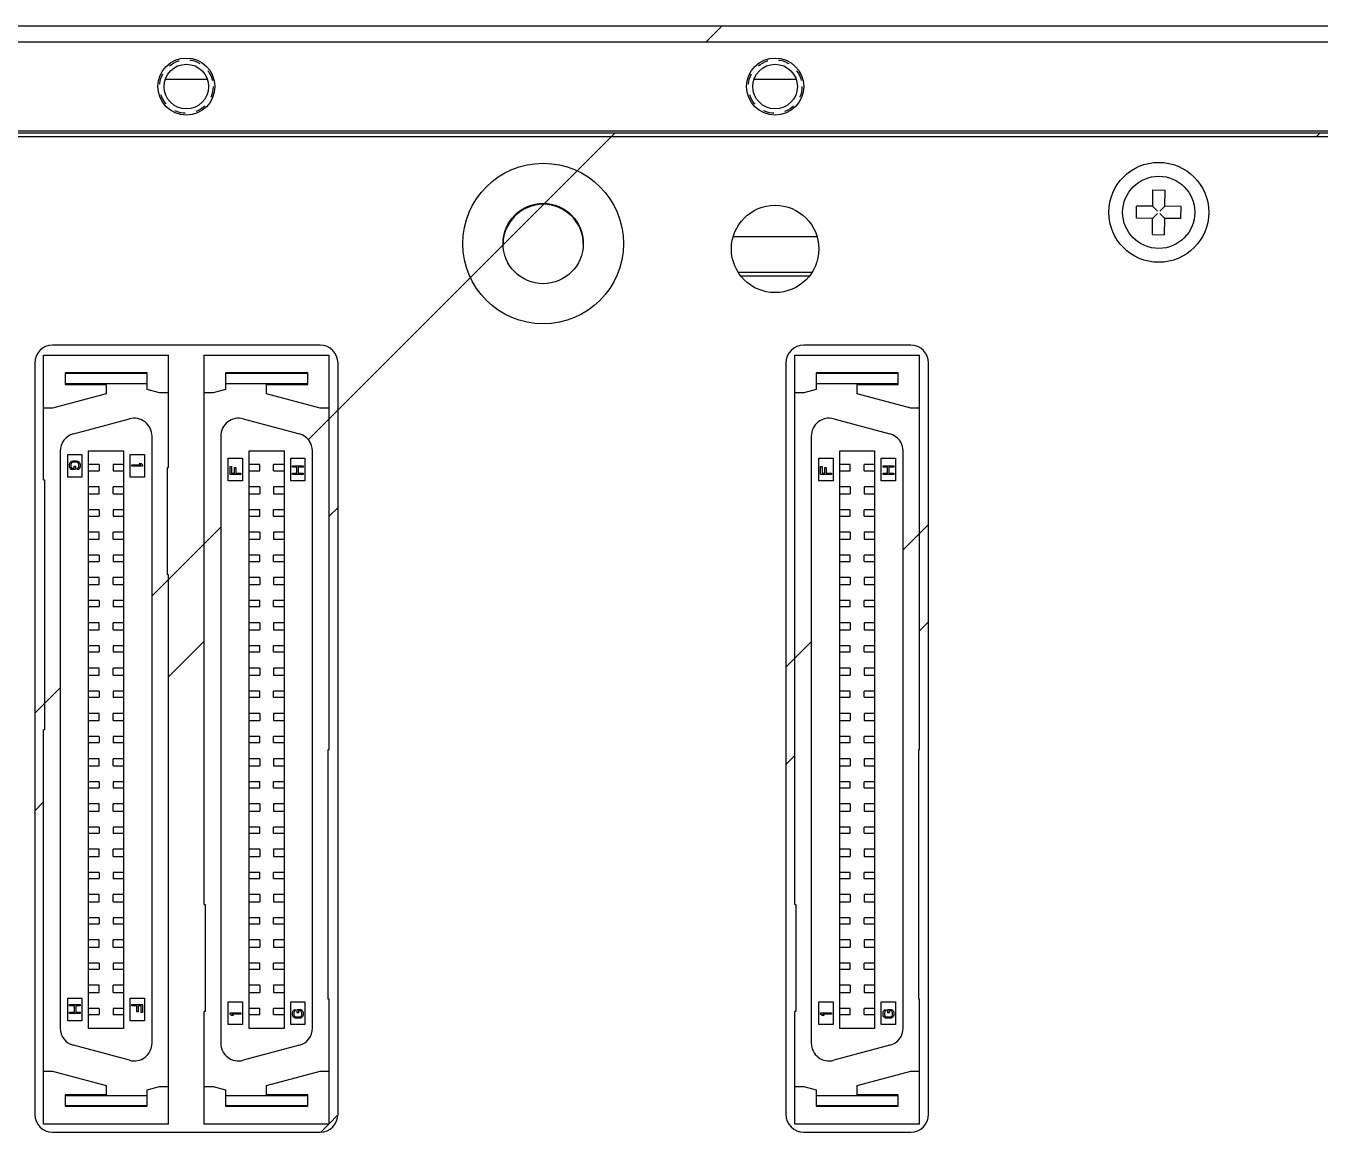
# Model space of a CAD drawing. Header units: inches. Extents: x 0 to 535, y 0 to 130.
# Drawn here: x 42.5 to 115, y 68 to 130 of the extents above; entities that cross this region are included whole.
import ezdxf

# ---------------------------------------------------------------- set-up
doc = ezdxf.new("R2010")
doc.units = ezdxf.units.IN
doc.header["$LTSCALE"] = 6.05
doc.header["$MEASUREMENT"] = 0
doc.linetypes.add('HIDDEN', pattern=[0.2, 0.1, -0.1])
for name, color, linetype in [('BRE716_PCB_ADXF_CONTINUOUS_LINE', 7, 'CONTINUOUS'), ('BREJ716_4_001_DXF_HIDDEN_LINE', 7, 'CONTINUOUS'), ('BREJ716_4_00DXF_CONTINUOUS_LINE', 7, 'CONTINUOUS'), ('BREJ716_4_01DXF_CONTINUOUS_LINE', 7, 'CONTINUOUS'), ('GBT819_2-M2_DXF_CONTINUOUS_LINE', 7, 'CONTINUOUS'), ('TE_1734101_5DXF_CONTINUOUS_LINE', 7, 'CONTINUOUS')]:
    doc.layers.add(name, color=color, linetype=linetype)

msp = doc.modelspace()

# ---------------------------------------------------------------- linework, layer by layer
at = {"layer": 'BRE716_PCB_ADXF_CONTINUOUS_LINE', "color": 7, "linetype": 'Continuous'}
msp.add_line((82.563, 116), (86.437, 116), dxfattribs=at)
at = {"layer": 'BREJ716_4_001_DXF_HIDDEN_LINE', "color": 8, "linetype": 'HIDDEN'}
for centre in [(51.5, 126.6), (84.5, 126.6)]:
    msp.add_circle(centre, 1.5, dxfattribs=at)
at = {"layer": 'BREJ716_4_00DXF_CONTINUOUS_LINE', "color": 7, "linetype": 'Continuous'}
for p, q in [((2.5, 130), (529.5, 130)), ((52.507, 127), (50.493, 127)), ((85.507, 127), (83.493, 127)), ((2.5, 124), (529.5, 124)), ((2.8, 123.8), (529.2, 123.8)), ((69.286, 118.2), (69.295, 118.2)), ((73.705, 118.2), (73.714, 118.2)), ((82.152, 118.2), (86.848, 118.2)), ((82.423, 116.2), (86.577, 116.2)), ((59, 112.1), (44, 112.1)), ((92.1, 112.1), (86.1, 112.1)), ((43, 111.1), (43, 69)), ((60, 69), (60, 111.1)), ((85.1, 111.1), (85.1, 69)), ((93.1, 69), (93.1, 111.1)), ((44, 68), (59, 68)), ((86.1, 68), (92.1, 68))]:
    msp.add_line(p, q, dxfattribs=at)
at = {"layer": 'BREJ716_4_00DXF_CONTINUOUS_LINE', "color": 2, "linetype": 'Continuous'}
for p, q in [((80.626, 129.1), (81.526, 130)), ((58.338, 106.812), (75.526, 124)), ((114.839, 123.8), (115.039, 124)), ((59.5, 102.513), (60, 103.013)), ((49.575, 98.049), (53.425, 101.899)), ((91.675, 100.636), (93.1, 102.061)), ((92.6, 96.1), (93.1, 96.6)), ((50.5, 93.513), (52.5, 95.513)), ((85.1, 94.061), (86.525, 95.486)), ((43, 91.474), (44.425, 92.899)), ((85.1, 88.6), (85.6, 89.1)), ((43, 86.013), (43.5, 86.513)), ((59.5, 68.461), (59.999, 68.96)), ((59.04, 68.001), (59.489, 68.45))]:
    msp.add_line(p, q, dxfattribs=at)
at = {"layer": 'BREJ716_4_00DXF_CONTINUOUS_LINE', "color": 7, "linetype": 'Continuous'}
for centre, radius in [((51.5, 126.6), 1.25), ((84.5, 126.6), 1.25), ((71.5, 117.8), 4.5), ((106, 119.55), 2.8), ((71.5, 117.8), 2.25), ((84.5, 117.5), 2.45)]:
    msp.add_circle(centre, radius, dxfattribs=at)
for centre, radius, start, end in [((50.493, 125.378), 1.622, 90.00585, 96.3974), ((52.507, 125.378), 1.622, 83.6022, 89.99455), ((83.493, 125.378), 1.622, 90.00585, 96.3974), ((85.507, 125.378), 1.622, 83.6022, 89.99455), ((71.5, 117.75), 2.25, 0.63397, 179.36603), ((44, 111.1), 1, 90, 180), ((59, 111.1), 1, 0, 90), ((86.1, 111.1), 1, 90, 180), ((92.1, 111.1), 1, 0, 90), ((44, 69), 1, 180, 270), ((59, 69), 1, 270, 0), ((86.1, 69), 1, 180, 270), ((92.1, 69), 1, 270, 0)]:
    msp.add_arc(centre, radius, start, end, dxfattribs=at)
at = {"layer": 'BREJ716_4_01DXF_CONTINUOUS_LINE', "color": 7, "linetype": 'Continuous'}
for p, q in [((2.7, 129.1), (529.3, 129.1)), ((529.3, 124.1), (2.7, 124.1))]:
    msp.add_line(p, q, dxfattribs=at)
for centre in [(51.5, 126.6), (84.5, 126.6)]:
    msp.add_circle(centre, 1.6, dxfattribs=at)
at = {"layer": 'GBT819_2-M2_DXF_CONTINUOUS_LINE', "color": 7, "linetype": 'Continuous'}
for p, q in [((105.663, 119.918), (105.671, 120.803)), ((105.671, 120.803), (106.351, 120.797)), ((106.343, 119.912), (106.351, 120.797)), ((104.747, 119.221), (104.753, 119.901)), ((105.638, 119.893), (104.753, 119.901)), ((105.656, 119.9), (105.934, 119.617)), ((106.35, 119.894), (106.067, 119.616)), ((107.253, 119.879), (106.368, 119.887)), ((107.247, 119.199), (107.253, 119.879)), ((105.632, 119.213), (104.747, 119.221)), ((105.649, 118.303), (105.657, 119.188)), ((105.65, 119.206), (105.933, 119.484)), ((106.344, 119.2), (106.066, 119.483)), ((106.329, 118.297), (106.337, 119.182)), ((107.247, 119.199), (106.362, 119.207)), ((105.649, 118.303), (106.329, 118.297))]:
    msp.add_line(p, q, dxfattribs=at)
msp.add_circle((106, 119.55), 2.023, dxfattribs=at)
for centre, start, end in [((105.638, 119.918), 269.49116, 359.49116), ((106.368, 119.912), 179.49116, 269.49116), ((105.632, 119.188), 359.49116, 89.49116), ((106.362, 119.182), 89.49116, 179.49116)]:
    msp.add_arc(centre, 0.025, start, end, dxfattribs=at)
at = {"layer": 'TE_1734101_5DXF_CONTINUOUS_LINE', "color": 7, "linetype": 'Continuous'}
for p, q in [((43.5, 104.55), (43.5, 111.55)), ((43.5, 111.55), (50.5, 111.55)), ((50.5, 105.24), (50.5, 111.55)), ((52.5, 80.76), (52.5, 111.55)), ((52.5, 111.55), (59.5, 111.55)), ((59.5, 89.45), (59.5, 111.55)), ((85.6, 80.76), (85.6, 111.55)), ((85.6, 111.55), (92.6, 111.55)), ((92.6, 89.45), (92.6, 111.55)), ((44.7, 110.555), (44.7, 109.905)), ((49.3, 110.555), (44.7, 110.555)), ((49.3, 110.516), (44.7, 110.516)), ((49.3, 109.63), (49.3, 110.555)), ((53.7, 110.555), (53.7, 109.63)), ((58.3, 110.555), (53.7, 110.555)), ((58.3, 110.516), (53.7, 110.516)), ((58.3, 109.905), (58.3, 110.555)), ((86.8, 110.555), (86.8, 109.63)), ((91.4, 110.555), (86.8, 110.555)), ((91.4, 110.516), (86.8, 110.516)), ((91.4, 109.905), (91.4, 110.555)), ((49.3, 109.944), (44.7, 109.944)), ((44.7, 109.905), (47, 109.905)), ((47, 109.905), (47, 109.383)), ((50, 109.442), (49.3, 109.63)), ((53.7, 109.63), (53, 109.442)), ((58.3, 109.944), (53.7, 109.944)), ((56, 109.383), (56, 109.905)), ((56, 109.905), (58.3, 109.905)), ((86.8, 109.63), (86.1, 109.442)), ((91.4, 109.944), (86.8, 109.944)), ((89.1, 109.383), (89.1, 109.905)), ((89.1, 109.905), (91.4, 109.905)), ((47, 109.383), (44, 108.579)), ((50.5, 109.442), (50, 109.442)), ((53, 109.442), (52.5, 109.442)), ((59, 108.579), (56, 109.383)), ((86.1, 109.442), (85.6, 109.442)), ((92.1, 108.579), (89.1, 109.383)), ((44, 108.579), (43.5, 108.579)), ((59.5, 108.579), (59, 108.579)), ((92.6, 108.579), (92.1, 108.579)), ((45.166, 107.132), (48.316, 107.976)), ((54.684, 107.976), (57.834, 107.132)), ((87.784, 107.976), (90.934, 107.132)), ((49.575, 72.99), (49.575, 107.01)), ((53.425, 107.01), (53.425, 72.99)), ((86.525, 107.01), (86.525, 72.99)), ((44.425, 106.166), (44.425, 73.834)), ((44.85, 104.7), (44.85, 105.97)), ((44.85, 105.97), (45.65, 105.97)), ((45.65, 105.97), (45.65, 104.7)), ((46.025, 73.81), (46.025, 106.19)), ((46.025, 106.19), (47.975, 106.19)), ((47.975, 106.19), (47.975, 73.81)), ((48.35, 104.7), (48.35, 105.97)), ((48.35, 105.97), (49.15, 105.97)), ((49.15, 105.97), (49.15, 104.7)), ((55.025, 73.81), (55.025, 106.19)), ((55.025, 106.19), (56.975, 106.19)), ((56.975, 106.19), (56.975, 73.81)), ((58.575, 73.834), (58.575, 106.166)), ((88.125, 73.81), (88.125, 106.19)), ((88.125, 106.19), (90.075, 106.19)), ((90.075, 106.19), (90.075, 73.81)), ((91.675, 73.834), (91.675, 106.166)), ((44.95, 105.42), (44.963, 105.482)), ((44.95, 105.308), (44.95, 105.42)), ((44.963, 105.245), (44.95, 105.308)), ((44.963, 105.482), (44.988, 105.533)), ((44.988, 105.195), (44.963, 105.245)), ((44.988, 105.533), (45.039, 105.583)), ((45.039, 105.145), (44.988, 105.195)), ((45.039, 105.47), (45.027, 105.42)), ((45.027, 105.42), (45.027, 105.308)), ((45.027, 105.308), (45.039, 105.257)), ((45.039, 105.583), (45.09, 105.607)), ((45.065, 105.508), (45.039, 105.47)), ((45.039, 105.257), (45.065, 105.22)), ((45.103, 105.533), (45.065, 105.508)), ((45.065, 105.22), (45.103, 105.207)), ((45.09, 105.607), (45.154, 105.62)), ((45.154, 105.545), (45.103, 105.533)), ((45.103, 105.207), (45.205, 105.207)), ((45.154, 105.62), (45.346, 105.62)), ((45.346, 105.545), (45.154, 105.545)), ((45.205, 105.207), (45.205, 105.32)), ((45.205, 105.32), (45.282, 105.32)), ((45.282, 105.32), (45.282, 105.132)), ((45.346, 105.62), (45.41, 105.607)), ((45.397, 105.533), (45.346, 105.545)), ((45.435, 105.508), (45.397, 105.533)), ((45.397, 105.207), (45.435, 105.22)), ((45.397, 105.132), (45.397, 105.207)), ((45.41, 105.607), (45.461, 105.583)), ((45.461, 105.47), (45.435, 105.508)), ((45.435, 105.22), (45.461, 105.257)), ((45.461, 105.583), (45.512, 105.533)), ((45.473, 105.42), (45.461, 105.47)), ((45.461, 105.257), (45.473, 105.308)), ((45.512, 105.195), (45.461, 105.145)), ((45.473, 105.308), (45.473, 105.42)), ((45.512, 105.533), (45.537, 105.482)), ((45.537, 105.245), (45.512, 105.195)), ((45.537, 105.482), (45.55, 105.42)), ((45.55, 105.308), (45.537, 105.245)), ((45.55, 105.42), (45.55, 105.308)), ((46.61, 105.41), (46.025, 105.41)), ((46.61, 105.41), (46.61, 105.07)), ((47.39, 105.41), (47.39, 105.07)), ((47.975, 105.41), (47.39, 105.41)), ((48.45, 105.32), (48.45, 105.395)), ((48.45, 105.395), (48.948, 105.395)), ((49.05, 105.32), (48.45, 105.32)), ((48.948, 105.395), (48.859, 105.47)), ((48.859, 105.47), (48.961, 105.47)), ((48.961, 105.47), (49.05, 105.395)), ((49.05, 105.395), (49.05, 105.32)), ((50.445, 99.24), (50.445, 105.24)), ((50.445, 105.24), (50.5, 105.24)), ((53.85, 104.5), (53.85, 105.77)), ((53.85, 105.77), (54.65, 105.77)), ((53.95, 104.85), (53.95, 105.3)), ((53.95, 105.3), (54.027, 105.3)), ((54.027, 105.3), (54.027, 104.925)), ((54.193, 104.925), (54.193, 105.25)), ((54.193, 105.25), (54.269, 105.25)), ((54.269, 105.25), (54.269, 104.925)), ((54.65, 105.77), (54.65, 104.5)), ((55.61, 105.41), (55.025, 105.41)), ((55.61, 105.07), (55.61, 105.41)), ((56.39, 105.07), (56.39, 105.41)), ((56.975, 105.41), (56.39, 105.41)), ((57.35, 104.5), (57.35, 105.77)), ((57.35, 105.77), (58.15, 105.77)), ((57.45, 105.275), (57.45, 105.35)), ((57.45, 105.35), (58.05, 105.35)), ((57.693, 105.275), (57.45, 105.275)), ((57.693, 104.925), (57.693, 105.275)), ((57.769, 105.275), (57.769, 104.925)), ((58.05, 105.275), (57.769, 105.275)), ((58.05, 105.35), (58.05, 105.275)), ((58.15, 105.77), (58.15, 104.5)), ((86.95, 104.5), (86.95, 105.77)), ((86.95, 105.77), (87.75, 105.77)), ((87.05, 104.85), (87.05, 105.3)), ((87.05, 105.3), (87.127, 105.3)), ((87.127, 105.3), (87.127, 104.925)), ((87.293, 104.925), (87.293, 105.25)), ((87.293, 105.25), (87.369, 105.25)), ((87.369, 105.25), (87.369, 104.925)), ((87.75, 105.77), (87.75, 104.5)), ((88.71, 105.41), (88.125, 105.41)), ((88.71, 105.07), (88.71, 105.41)), ((89.49, 105.07), (89.49, 105.41)), ((90.075, 105.41), (89.49, 105.41)), ((90.45, 104.5), (90.45, 105.77)), ((90.45, 105.77), (91.25, 105.77)), ((90.55, 105.275), (90.55, 105.35)), ((90.55, 105.35), (91.15, 105.35)), ((90.793, 105.275), (90.55, 105.275)), ((90.793, 104.925), (90.793, 105.275)), ((90.869, 105.275), (90.869, 104.925)), ((91.15, 105.275), (90.869, 105.275)), ((91.15, 105.35), (91.15, 105.275)), ((91.25, 105.77), (91.25, 104.5)), ((43.5, 104.55), (43.555, 104.55)), ((43.555, 104.55), (43.555, 90.55)), ((45.65, 104.7), (44.85, 104.7)), ((45.09, 105.132), (45.039, 105.145)), ((45.282, 105.132), (45.09, 105.132)), ((45.461, 105.145), (45.397, 105.132)), ((46.025, 105.07), (46.61, 105.07)), ((47.39, 105.07), (47.975, 105.07)), ((49.15, 104.7), (48.35, 104.7)), ((54.65, 104.5), (53.85, 104.5)), ((54.55, 104.85), (53.95, 104.85)), ((54.027, 104.925), (54.193, 104.925)), ((54.269, 104.925), (54.55, 104.925)), ((54.55, 104.925), (54.55, 104.85)), ((55.025, 105.07), (55.61, 105.07)), ((56.39, 105.07), (56.975, 105.07)), ((58.15, 104.5), (57.35, 104.5)), ((57.45, 104.85), (57.45, 104.925)), ((57.45, 104.925), (57.693, 104.925)), ((58.05, 104.85), (57.45, 104.85)), ((57.769, 104.925), (58.05, 104.925)), ((58.05, 104.925), (58.05, 104.85)), ((87.75, 104.5), (86.95, 104.5)), ((87.65, 104.85), (87.05, 104.85)), ((87.127, 104.925), (87.293, 104.925)), ((87.369, 104.925), (87.65, 104.925)), ((87.65, 104.925), (87.65, 104.85)), ((88.125, 105.07), (88.71, 105.07)), ((89.49, 105.07), (90.075, 105.07)), ((91.25, 104.5), (90.45, 104.5)), ((90.55, 104.85), (90.55, 104.925)), ((90.55, 104.925), (90.793, 104.925)), ((91.15, 104.85), (90.55, 104.85)), ((90.869, 104.925), (91.15, 104.925)), ((91.15, 104.925), (91.15, 104.85)), ((46.61, 104.17), (46.025, 104.17)), ((46.025, 103.77), (46.61, 103.77)), ((46.61, 103.77), (46.61, 104.17)), ((47.39, 103.77), (47.39, 104.17)), ((47.975, 104.17), (47.39, 104.17)), ((47.39, 103.77), (47.975, 103.77)), ((55.61, 104.17), (55.025, 104.17)), ((55.025, 103.77), (55.61, 103.77)), ((55.61, 104.17), (55.61, 103.77)), ((56.39, 104.17), (56.39, 103.77)), ((56.975, 104.17), (56.39, 104.17)), ((56.39, 103.77), (56.975, 103.77)), ((88.71, 104.17), (88.125, 104.17)), ((88.125, 103.77), (88.71, 103.77)), ((88.71, 104.17), (88.71, 103.77)), ((89.49, 104.17), (89.49, 103.77)), ((90.075, 104.17), (89.49, 104.17)), ((89.49, 103.77), (90.075, 103.77)), ((46.61, 102.87), (46.025, 102.87)), ((46.025, 102.53), (46.61, 102.53)), ((46.61, 102.87), (46.61, 102.53)), ((47.39, 102.87), (47.39, 102.53)), ((47.975, 102.87), (47.39, 102.87)), ((47.39, 102.53), (47.975, 102.53)), ((55.61, 102.87), (55.025, 102.87)), ((55.025, 102.53), (55.61, 102.53)), ((55.61, 102.53), (55.61, 102.87)), ((56.39, 102.53), (56.39, 102.87)), ((56.975, 102.87), (56.39, 102.87)), ((56.39, 102.53), (56.975, 102.53)), ((88.71, 102.87), (88.125, 102.87)), ((88.125, 102.53), (88.71, 102.53)), ((88.71, 102.53), (88.71, 102.87)), ((89.49, 102.53), (89.49, 102.87)), ((90.075, 102.87), (89.49, 102.87)), ((89.49, 102.53), (90.075, 102.53)), ((46.61, 101.63), (46.025, 101.63)), ((46.61, 101.23), (46.61, 101.63)), ((47.39, 101.23), (47.39, 101.63)), ((47.975, 101.63), (47.39, 101.63)), ((55.61, 101.63), (55.025, 101.63)), ((55.61, 101.63), (55.61, 101.23)), ((56.39, 101.63), (56.39, 101.23)), ((56.975, 101.63), (56.39, 101.63)), ((88.71, 101.63), (88.125, 101.63)), ((88.71, 101.63), (88.71, 101.23)), ((89.49, 101.63), (89.49, 101.23)), ((90.075, 101.63), (89.49, 101.63)), ((46.025, 101.23), (46.61, 101.23)), ((47.39, 101.23), (47.975, 101.23)), ((55.025, 101.23), (55.61, 101.23)), ((56.39, 101.23), (56.975, 101.23)), ((88.125, 101.23), (88.71, 101.23)), ((89.49, 101.23), (90.075, 101.23)), ((46.61, 100.33), (46.025, 100.33)), ((46.61, 100.33), (46.61, 99.99)), ((47.39, 100.33), (47.39, 99.99)), ((47.975, 100.33), (47.39, 100.33)), ((55.61, 100.33), (55.025, 100.33)), ((55.61, 99.99), (55.61, 100.33)), ((56.39, 99.99), (56.39, 100.33)), ((56.975, 100.33), (56.39, 100.33)), ((88.71, 100.33), (88.125, 100.33)), ((88.71, 99.99), (88.71, 100.33)), ((89.49, 99.99), (89.49, 100.33)), ((90.075, 100.33), (89.49, 100.33)), ((46.025, 99.99), (46.61, 99.99)), ((47.39, 99.99), (47.975, 99.99)), ((55.025, 99.99), (55.61, 99.99)), ((56.39, 99.99), (56.975, 99.99)), ((88.125, 99.99), (88.71, 99.99)), ((89.49, 99.99), (90.075, 99.99)), ((46.61, 99.09), (46.025, 99.09)), ((46.025, 98.69), (46.61, 98.69)), ((46.61, 98.69), (46.61, 99.09)), ((47.39, 98.69), (47.39, 99.09)), ((47.975, 99.09), (47.39, 99.09)), ((47.39, 98.69), (47.975, 98.69)), ((50.5, 99.24), (50.445, 99.24)), ((50.5, 68.45), (50.5, 99.24)), ((55.61, 99.09), (55.025, 99.09)), ((55.025, 98.69), (55.61, 98.69)), ((55.61, 99.09), (55.61, 98.69)), ((56.39, 99.09), (56.39, 98.69)), ((56.975, 99.09), (56.39, 99.09)), ((56.39, 98.69), (56.975, 98.69)), ((88.71, 99.09), (88.125, 99.09)), ((88.125, 98.69), (88.71, 98.69)), ((88.71, 99.09), (88.71, 98.69)), ((89.49, 99.09), (89.49, 98.69)), ((90.075, 99.09), (89.49, 99.09)), ((89.49, 98.69), (90.075, 98.69)), ((46.61, 97.79), (46.025, 97.79)), ((46.025, 97.45), (46.61, 97.45)), ((46.61, 97.79), (46.61, 97.45)), ((47.39, 97.79), (47.39, 97.45)), ((47.975, 97.79), (47.39, 97.79)), ((47.39, 97.45), (47.975, 97.45)), ((55.61, 97.79), (55.025, 97.79)), ((55.025, 97.45), (55.61, 97.45)), ((55.61, 97.45), (55.61, 97.79)), ((56.39, 97.45), (56.39, 97.79)), ((56.975, 97.79), (56.39, 97.79)), ((56.39, 97.45), (56.975, 97.45)), ((88.71, 97.79), (88.125, 97.79)), ((88.125, 97.45), (88.71, 97.45)), ((88.71, 97.45), (88.71, 97.79)), ((89.49, 97.45), (89.49, 97.79)), ((90.075, 97.79), (89.49, 97.79)), ((89.49, 97.45), (90.075, 97.45)), ((46.61, 96.55), (46.025, 96.55)), ((46.61, 96.15), (46.61, 96.55)), ((47.39, 96.15), (47.39, 96.55)), ((47.975, 96.55), (47.39, 96.55)), ((55.61, 96.55), (55.025, 96.55)), ((55.61, 96.55), (55.61, 96.15)), ((56.39, 96.55), (56.39, 96.15)), ((56.975, 96.55), (56.39, 96.55)), ((88.71, 96.55), (88.125, 96.55)), ((88.71, 96.55), (88.71, 96.15)), ((89.49, 96.55), (89.49, 96.15)), ((90.075, 96.55), (89.49, 96.55)), ((46.025, 96.15), (46.61, 96.15)), ((47.39, 96.15), (47.975, 96.15)), ((55.025, 96.15), (55.61, 96.15)), ((56.39, 96.15), (56.975, 96.15)), ((88.125, 96.15), (88.71, 96.15)), ((89.49, 96.15), (90.075, 96.15)), ((46.61, 95.25), (46.025, 95.25)), ((46.61, 95.25), (46.61, 94.91)), ((47.39, 95.25), (47.39, 94.91)), ((47.975, 95.25), (47.39, 95.25)), ((55.61, 95.25), (55.025, 95.25)), ((55.61, 94.91), (55.61, 95.25)), ((56.39, 94.91), (56.39, 95.25)), ((56.975, 95.25), (56.39, 95.25)), ((88.71, 95.25), (88.125, 95.25)), ((88.71, 94.91), (88.71, 95.25)), ((89.49, 94.91), (89.49, 95.25)), ((90.075, 95.25), (89.49, 95.25)), ((46.025, 94.91), (46.61, 94.91)), ((47.39, 94.91), (47.975, 94.91)), ((55.025, 94.91), (55.61, 94.91)), ((56.39, 94.91), (56.975, 94.91)), ((88.125, 94.91), (88.71, 94.91)), ((89.49, 94.91), (90.075, 94.91)), ((46.61, 94.01), (46.025, 94.01)), ((46.025, 93.61), (46.61, 93.61)), ((46.61, 93.61), (46.61, 94.01)), ((47.39, 93.61), (47.39, 94.01)), ((47.975, 94.01), (47.39, 94.01)), ((47.39, 93.61), (47.975, 93.61)), ((55.61, 94.01), (55.025, 94.01)), ((55.025, 93.61), (55.61, 93.61)), ((55.61, 94.01), (55.61, 93.61)), ((56.39, 94.01), (56.39, 93.61)), ((56.975, 94.01), (56.39, 94.01)), ((56.39, 93.61), (56.975, 93.61)), ((88.71, 94.01), (88.125, 94.01)), ((88.125, 93.61), (88.71, 93.61)), ((88.71, 94.01), (88.71, 93.61)), ((89.49, 94.01), (89.49, 93.61)), ((90.075, 94.01), (89.49, 94.01)), ((89.49, 93.61), (90.075, 93.61)), ((46.61, 92.71), (46.025, 92.71)), ((46.025, 92.37), (46.61, 92.37)), ((46.61, 92.71), (46.61, 92.37)), ((47.39, 92.71), (47.39, 92.37)), ((47.975, 92.71), (47.39, 92.71)), ((47.39, 92.37), (47.975, 92.37)), ((55.61, 92.71), (55.025, 92.71)), ((55.025, 92.37), (55.61, 92.37)), ((55.61, 92.37), (55.61, 92.71)), ((56.39, 92.37), (56.39, 92.71)), ((56.975, 92.71), (56.39, 92.71)), ((56.39, 92.37), (56.975, 92.37)), ((88.71, 92.71), (88.125, 92.71)), ((88.125, 92.37), (88.71, 92.37)), ((88.71, 92.37), (88.71, 92.71)), ((89.49, 92.37), (89.49, 92.71)), ((90.075, 92.71), (89.49, 92.71)), ((89.49, 92.37), (90.075, 92.37)), ((46.61, 91.47), (46.025, 91.47)), ((46.61, 91.07), (46.61, 91.47)), ((47.39, 91.07), (47.39, 91.47)), ((47.975, 91.47), (47.39, 91.47)), ((55.61, 91.47), (55.025, 91.47)), ((55.61, 91.47), (55.61, 91.07)), ((56.39, 91.47), (56.39, 91.07)), ((56.975, 91.47), (56.39, 91.47)), ((88.71, 91.47), (88.125, 91.47)), ((88.71, 91.47), (88.71, 91.07)), ((89.49, 91.47), (89.49, 91.07)), ((90.075, 91.47), (89.49, 91.47)), ((46.025, 91.07), (46.61, 91.07)), ((47.39, 91.07), (47.975, 91.07)), ((55.025, 91.07), (55.61, 91.07)), ((56.39, 91.07), (56.975, 91.07)), ((88.125, 91.07), (88.71, 91.07)), ((89.49, 91.07), (90.075, 91.07)), ((43.5, 68.45), (43.5, 90.55)), ((43.555, 90.55), (43.5, 90.55)), ((46.61, 90.17), (46.025, 90.17)), ((46.61, 90.17), (46.61, 89.83)), ((47.39, 90.17), (47.39, 89.83)), ((47.975, 90.17), (47.39, 90.17)), ((55.61, 90.17), (55.025, 90.17)), ((55.61, 89.83), (55.61, 90.17)), ((56.39, 89.83), (56.39, 90.17)), ((56.975, 90.17), (56.39, 90.17)), ((88.71, 90.17), (88.125, 90.17)), ((88.71, 89.83), (88.71, 90.17)), ((89.49, 89.83), (89.49, 90.17)), ((90.075, 90.17), (89.49, 90.17)), ((46.025, 89.83), (46.61, 89.83)), ((47.39, 89.83), (47.975, 89.83)), ((55.025, 89.83), (55.61, 89.83)), ((56.39, 89.83), (56.975, 89.83)), ((59.445, 75.45), (59.445, 89.45)), ((59.445, 89.45), (59.5, 89.45)), ((88.125, 89.83), (88.71, 89.83)), ((89.49, 89.83), (90.075, 89.83)), ((92.545, 75.45), (92.545, 89.45)), ((92.545, 89.45), (92.6, 89.45)), ((46.61, 88.93), (46.025, 88.93)), ((46.025, 88.53), (46.61, 88.53)), ((46.61, 88.53), (46.61, 88.93)), ((47.39, 88.53), (47.39, 88.93)), ((47.975, 88.93), (47.39, 88.93)), ((47.39, 88.53), (47.975, 88.53)), ((55.61, 88.93), (55.025, 88.93)), ((55.025, 88.53), (55.61, 88.53)), ((55.61, 88.93), (55.61, 88.53)), ((56.39, 88.93), (56.39, 88.53)), ((56.975, 88.93), (56.39, 88.93)), ((56.39, 88.53), (56.975, 88.53)), ((88.71, 88.93), (88.125, 88.93)), ((88.125, 88.53), (88.71, 88.53)), ((88.71, 88.93), (88.71, 88.53)), ((89.49, 88.93), (89.49, 88.53)), ((90.075, 88.93), (89.49, 88.93)), ((89.49, 88.53), (90.075, 88.53)), ((46.61, 87.63), (46.025, 87.63)), ((46.025, 87.29), (46.61, 87.29)), ((46.61, 87.63), (46.61, 87.29)), ((47.39, 87.63), (47.39, 87.29)), ((47.975, 87.63), (47.39, 87.63)), ((47.39, 87.29), (47.975, 87.29)), ((55.61, 87.63), (55.025, 87.63)), ((55.025, 87.29), (55.61, 87.29)), ((55.61, 87.29), (55.61, 87.63)), ((56.39, 87.29), (56.39, 87.63)), ((56.975, 87.63), (56.39, 87.63)), ((56.39, 87.29), (56.975, 87.29)), ((88.71, 87.63), (88.125, 87.63)), ((88.125, 87.29), (88.71, 87.29)), ((88.71, 87.29), (88.71, 87.63)), ((89.49, 87.29), (89.49, 87.63)), ((90.075, 87.63), (89.49, 87.63)), ((89.49, 87.29), (90.075, 87.29)), ((46.61, 86.39), (46.025, 86.39)), ((46.61, 85.99), (46.61, 86.39)), ((47.39, 85.99), (47.39, 86.39)), ((47.975, 86.39), (47.39, 86.39)), ((55.61, 86.39), (55.025, 86.39)), ((55.61, 86.39), (55.61, 85.99)), ((56.39, 86.39), (56.39, 85.99)), ((56.975, 86.39), (56.39, 86.39)), ((88.71, 86.39), (88.125, 86.39)), ((88.71, 86.39), (88.71, 85.99)), ((89.49, 86.39), (89.49, 85.99)), ((90.075, 86.39), (89.49, 86.39)), ((46.025, 85.99), (46.61, 85.99)), ((47.39, 85.99), (47.975, 85.99)), ((55.025, 85.99), (55.61, 85.99)), ((56.39, 85.99), (56.975, 85.99)), ((88.125, 85.99), (88.71, 85.99)), ((89.49, 85.99), (90.075, 85.99)), ((46.61, 85.09), (46.025, 85.09)), ((46.61, 85.09), (46.61, 84.75)), ((47.39, 85.09), (47.39, 84.75)), ((47.975, 85.09), (47.39, 85.09)), ((55.61, 85.09), (55.025, 85.09)), ((55.61, 84.75), (55.61, 85.09)), ((56.39, 84.75), (56.39, 85.09)), ((56.975, 85.09), (56.39, 85.09)), ((88.71, 85.09), (88.125, 85.09)), ((88.71, 84.75), (88.71, 85.09)), ((89.49, 84.75), (89.49, 85.09)), ((90.075, 85.09), (89.49, 85.09)), ((46.025, 84.75), (46.61, 84.75)), ((47.39, 84.75), (47.975, 84.75)), ((55.025, 84.75), (55.61, 84.75)), ((56.39, 84.75), (56.975, 84.75)), ((88.125, 84.75), (88.71, 84.75)), ((89.49, 84.75), (90.075, 84.75)), ((46.61, 83.85), (46.025, 83.85)), ((46.025, 83.45), (46.61, 83.45)), ((46.61, 83.45), (46.61, 83.85)), ((47.39, 83.45), (47.39, 83.85)), ((47.975, 83.85), (47.39, 83.85)), ((47.39, 83.45), (47.975, 83.45)), ((55.61, 83.85), (55.025, 83.85)), ((55.025, 83.45), (55.61, 83.45)), ((55.61, 83.85), (55.61, 83.45)), ((56.39, 83.85), (56.39, 83.45)), ((56.975, 83.85), (56.39, 83.85)), ((56.39, 83.45), (56.975, 83.45)), ((88.71, 83.85), (88.125, 83.85)), ((88.125, 83.45), (88.71, 83.45)), ((88.71, 83.85), (88.71, 83.45)), ((89.49, 83.85), (89.49, 83.45)), ((90.075, 83.85), (89.49, 83.85)), ((89.49, 83.45), (90.075, 83.45)), ((46.61, 82.55), (46.025, 82.55)), ((46.025, 82.21), (46.61, 82.21)), ((46.61, 82.55), (46.61, 82.21)), ((47.39, 82.55), (47.39, 82.21)), ((47.975, 82.55), (47.39, 82.55)), ((47.39, 82.21), (47.975, 82.21)), ((55.61, 82.55), (55.025, 82.55)), ((55.025, 82.21), (55.61, 82.21)), ((55.61, 82.21), (55.61, 82.55)), ((56.39, 82.21), (56.39, 82.55)), ((56.975, 82.55), (56.39, 82.55)), ((56.39, 82.21), (56.975, 82.21)), ((88.71, 82.55), (88.125, 82.55)), ((88.125, 82.21), (88.71, 82.21)), ((88.71, 82.21), (88.71, 82.55)), ((89.49, 82.21), (89.49, 82.55)), ((90.075, 82.55), (89.49, 82.55)), ((89.49, 82.21), (90.075, 82.21)), ((46.61, 81.31), (46.025, 81.31)), ((46.61, 80.91), (46.61, 81.31)), ((47.39, 80.91), (47.39, 81.31)), ((47.975, 81.31), (47.39, 81.31)), ((55.61, 81.31), (55.025, 81.31)), ((55.61, 81.31), (55.61, 80.91)), ((56.39, 81.31), (56.39, 80.91)), ((56.975, 81.31), (56.39, 81.31)), ((88.71, 81.31), (88.125, 81.31)), ((88.71, 81.31), (88.71, 80.91)), ((89.49, 81.31), (89.49, 80.91)), ((90.075, 81.31), (89.49, 81.31)), ((46.025, 80.91), (46.61, 80.91)), ((47.39, 80.91), (47.975, 80.91)), ((52.5, 80.76), (52.555, 80.76)), ((52.555, 80.76), (52.555, 74.76)), ((55.025, 80.91), (55.61, 80.91)), ((56.39, 80.91), (56.975, 80.91)), ((85.6, 80.76), (85.655, 80.76)), ((85.655, 80.76), (85.655, 74.76)), ((88.125, 80.91), (88.71, 80.91)), ((89.49, 80.91), (90.075, 80.91)), ((46.61, 80.01), (46.025, 80.01)), ((46.61, 80.01), (46.61, 79.67)), ((47.39, 80.01), (47.39, 79.67)), ((47.975, 80.01), (47.39, 80.01)), ((55.61, 80.01), (55.025, 80.01)), ((55.61, 79.67), (55.61, 80.01)), ((56.39, 79.67), (56.39, 80.01)), ((56.975, 80.01), (56.39, 80.01)), ((88.71, 80.01), (88.125, 80.01)), ((88.71, 79.67), (88.71, 80.01)), ((89.49, 79.67), (89.49, 80.01)), ((90.075, 80.01), (89.49, 80.01)), ((46.025, 79.67), (46.61, 79.67)), ((47.39, 79.67), (47.975, 79.67)), ((55.025, 79.67), (55.61, 79.67)), ((56.39, 79.67), (56.975, 79.67)), ((88.125, 79.67), (88.71, 79.67)), ((89.49, 79.67), (90.075, 79.67)), ((46.61, 78.77), (46.025, 78.77)), ((46.025, 78.37), (46.61, 78.37)), ((46.61, 78.37), (46.61, 78.77)), ((47.39, 78.37), (47.39, 78.77)), ((47.975, 78.77), (47.39, 78.77)), ((47.39, 78.37), (47.975, 78.37)), ((55.61, 78.77), (55.025, 78.77)), ((55.025, 78.37), (55.61, 78.37)), ((55.61, 78.77), (55.61, 78.37)), ((56.39, 78.77), (56.39, 78.37)), ((56.975, 78.77), (56.39, 78.77)), ((56.39, 78.37), (56.975, 78.37)), ((88.71, 78.77), (88.125, 78.77)), ((88.125, 78.37), (88.71, 78.37)), ((88.71, 78.77), (88.71, 78.37)), ((89.49, 78.77), (89.49, 78.37)), ((90.075, 78.77), (89.49, 78.77)), ((89.49, 78.37), (90.075, 78.37)), ((46.61, 77.47), (46.025, 77.47)), ((46.025, 77.13), (46.61, 77.13)), ((46.61, 77.47), (46.61, 77.13)), ((47.39, 77.47), (47.39, 77.13)), ((47.975, 77.47), (47.39, 77.47)), ((47.39, 77.13), (47.975, 77.13)), ((55.61, 77.47), (55.025, 77.47)), ((55.025, 77.13), (55.61, 77.13)), ((55.61, 77.13), (55.61, 77.47)), ((56.39, 77.13), (56.39, 77.47)), ((56.975, 77.47), (56.39, 77.47)), ((56.39, 77.13), (56.975, 77.13)), ((88.71, 77.47), (88.125, 77.47)), ((88.125, 77.13), (88.71, 77.13)), ((88.71, 77.13), (88.71, 77.47)), ((89.49, 77.13), (89.49, 77.47)), ((90.075, 77.47), (89.49, 77.47)), ((89.49, 77.13), (90.075, 77.13)), ((46.61, 76.23), (46.025, 76.23)), ((46.61, 75.83), (46.61, 76.23)), ((47.39, 75.83), (47.39, 76.23)), ((47.975, 76.23), (47.39, 76.23)), ((55.61, 76.23), (55.025, 76.23)), ((55.61, 76.23), (55.61, 75.83)), ((56.39, 76.23), (56.39, 75.83)), ((56.975, 76.23), (56.39, 76.23)), ((88.71, 76.23), (88.125, 76.23)), ((88.71, 76.23), (88.71, 75.83)), ((89.49, 76.23), (89.49, 75.83)), ((90.075, 76.23), (89.49, 76.23)), ((44.85, 74.23), (44.85, 75.5)), ((44.85, 75.5), (45.65, 75.5)), ((45.65, 75.5), (45.65, 74.23)), ((46.025, 75.83), (46.61, 75.83)), ((47.39, 75.83), (47.975, 75.83)), ((48.35, 74.23), (48.35, 75.5)), ((48.35, 75.5), (49.15, 75.5)), ((49.15, 75.5), (49.15, 74.23)), ((55.025, 75.83), (55.61, 75.83)), ((56.39, 75.83), (56.975, 75.83)), ((59.5, 75.45), (59.445, 75.45)), ((59.5, 68.45), (59.5, 75.45)), ((88.125, 75.83), (88.71, 75.83)), ((89.49, 75.83), (90.075, 75.83)), ((92.6, 75.45), (92.545, 75.45)), ((92.6, 68.45), (92.6, 75.45)), ((44.95, 75.075), (44.95, 75.15)), ((44.95, 75.15), (45.55, 75.15)), ((45.231, 75.075), (44.95, 75.075)), ((44.95, 74.65), (44.95, 74.725)), ((44.95, 74.725), (45.231, 74.725)), ((45.231, 74.725), (45.231, 75.075)), ((45.307, 75.075), (45.307, 74.725)), ((45.55, 75.075), (45.307, 75.075)), ((45.307, 74.725), (45.55, 74.725)), ((45.55, 75.15), (45.55, 75.075)), ((45.55, 74.725), (45.55, 74.65)), ((46.61, 74.93), (46.025, 74.93)), ((46.61, 74.93), (46.61, 74.59)), ((47.39, 74.93), (47.39, 74.59)), ((47.975, 74.93), (47.39, 74.93)), ((48.45, 75.075), (48.45, 75.15)), ((48.45, 75.15), (49.05, 75.15)), ((48.731, 75.075), (48.45, 75.075)), ((48.731, 74.75), (48.731, 75.075)), ((48.807, 74.75), (48.731, 74.75)), ((48.807, 75.075), (48.807, 74.75)), ((48.973, 75.075), (48.807, 75.075)), ((48.973, 74.7), (48.973, 75.075)), ((49.05, 75.15), (49.05, 74.7)), ((52.5, 68.45), (52.5, 74.76)), ((52.555, 74.76), (52.5, 74.76)), ((53.85, 74.03), (53.85, 75.3)), ((53.85, 75.3), (54.65, 75.3)), ((54.65, 75.3), (54.65, 74.03)), ((55.61, 74.93), (55.025, 74.93)), ((55.61, 74.59), (55.61, 74.93)), ((56.39, 74.59), (56.39, 74.93)), ((56.975, 74.93), (56.39, 74.93)), ((57.35, 74.03), (57.35, 75.3)), ((57.35, 75.3), (58.15, 75.3)), ((57.45, 74.692), (57.463, 74.755)), ((57.463, 74.755), (57.488, 74.805)), ((57.488, 74.805), (57.539, 74.855)), ((57.539, 74.743), (57.527, 74.692)), ((57.539, 74.855), (57.603, 74.868)), ((57.565, 74.78), (57.539, 74.743)), ((57.603, 74.793), (57.565, 74.78)), ((57.603, 74.868), (57.603, 74.793)), ((57.718, 74.68), (57.718, 74.868)), ((57.718, 74.868), (57.91, 74.868)), ((57.795, 74.793), (57.795, 74.68)), ((57.897, 74.793), (57.795, 74.793)), ((57.935, 74.78), (57.897, 74.793)), ((57.91, 74.868), (57.961, 74.855)), ((57.961, 74.743), (57.935, 74.78)), ((57.961, 74.855), (58.012, 74.805)), ((57.973, 74.692), (57.961, 74.743)), ((58.012, 74.805), (58.037, 74.755)), ((58.037, 74.755), (58.05, 74.692)), ((58.15, 75.3), (58.15, 74.03)), ((85.6, 68.45), (85.6, 74.76)), ((85.655, 74.76), (85.6, 74.76)), ((86.95, 74.03), (86.95, 75.3)), ((86.95, 75.3), (87.75, 75.3)), ((87.75, 75.3), (87.75, 74.03)), ((88.71, 74.93), (88.125, 74.93)), ((88.71, 74.59), (88.71, 74.93)), ((89.49, 74.59), (89.49, 74.93)), ((90.075, 74.93), (89.49, 74.93)), ((90.45, 74.03), (90.45, 75.3)), ((90.45, 75.3), (91.25, 75.3)), ((90.55, 74.692), (90.563, 74.755)), ((90.563, 74.755), (90.588, 74.805)), ((90.588, 74.805), (90.639, 74.855)), ((90.639, 74.743), (90.627, 74.692)), ((90.639, 74.855), (90.703, 74.868)), ((90.665, 74.78), (90.639, 74.743)), ((90.703, 74.793), (90.665, 74.78)), ((90.703, 74.868), (90.703, 74.793)), ((90.818, 74.68), (90.818, 74.868)), ((90.818, 74.868), (91.01, 74.868)), ((90.895, 74.793), (90.895, 74.68)), ((90.997, 74.793), (90.895, 74.793)), ((91.035, 74.78), (90.997, 74.793)), ((91.01, 74.868), (91.061, 74.855)), ((91.061, 74.743), (91.035, 74.78)), ((91.061, 74.855), (91.112, 74.805)), ((91.073, 74.692), (91.061, 74.743)), ((91.112, 74.805), (91.137, 74.755)), ((91.137, 74.755), (91.15, 74.692)), ((91.25, 75.3), (91.25, 74.03)), ((45.65, 74.23), (44.85, 74.23)), ((45.55, 74.65), (44.95, 74.65)), ((46.025, 74.59), (46.61, 74.59)), ((47.39, 74.59), (47.975, 74.59)), ((49.15, 74.23), (48.35, 74.23)), ((49.05, 74.7), (48.973, 74.7)), ((54.65, 74.03), (53.85, 74.03)), ((53.95, 74.605), (53.95, 74.68)), ((53.95, 74.68), (54.55, 74.68)), ((54.039, 74.53), (53.95, 74.605)), ((54.141, 74.53), (54.039, 74.53)), ((54.052, 74.605), (54.141, 74.53)), ((54.55, 74.605), (54.052, 74.605)), ((54.55, 74.68), (54.55, 74.605)), ((55.025, 74.59), (55.61, 74.59)), ((56.39, 74.59), (56.975, 74.59)), ((58.15, 74.03), (57.35, 74.03)), ((57.45, 74.58), (57.45, 74.692)), ((57.463, 74.518), (57.45, 74.58)), ((57.488, 74.467), (57.463, 74.518)), ((57.539, 74.417), (57.488, 74.467)), ((57.527, 74.692), (57.527, 74.58)), ((57.527, 74.58), (57.539, 74.53)), ((57.539, 74.53), (57.565, 74.492)), ((57.59, 74.393), (57.539, 74.417)), ((57.565, 74.492), (57.603, 74.467)), ((57.654, 74.38), (57.59, 74.393)), ((57.603, 74.467), (57.654, 74.455)), ((57.654, 74.455), (57.846, 74.455)), ((57.846, 74.38), (57.654, 74.38)), ((57.795, 74.68), (57.718, 74.68)), ((57.846, 74.455), (57.897, 74.467)), ((57.91, 74.393), (57.846, 74.38)), ((57.897, 74.467), (57.935, 74.492)), ((57.961, 74.417), (57.91, 74.393)), ((57.935, 74.492), (57.961, 74.53)), ((57.961, 74.53), (57.973, 74.58)), ((58.012, 74.467), (57.961, 74.417)), ((57.973, 74.58), (57.973, 74.692)), ((58.037, 74.518), (58.012, 74.467)), ((58.05, 74.58), (58.037, 74.518)), ((58.05, 74.692), (58.05, 74.58)), ((87.75, 74.03), (86.95, 74.03)), ((87.05, 74.605), (87.05, 74.68)), ((87.05, 74.68), (87.65, 74.68)), ((87.139, 74.53), (87.05, 74.605)), ((87.241, 74.53), (87.139, 74.53)), ((87.152, 74.605), (87.241, 74.53)), ((87.65, 74.605), (87.152, 74.605)), ((87.65, 74.68), (87.65, 74.605)), ((88.125, 74.59), (88.71, 74.59)), ((89.49, 74.59), (90.075, 74.59)), ((91.25, 74.03), (90.45, 74.03)), ((90.55, 74.58), (90.55, 74.692)), ((90.563, 74.518), (90.55, 74.58)), ((90.588, 74.467), (90.563, 74.518)), ((90.639, 74.417), (90.588, 74.467)), ((90.627, 74.692), (90.627, 74.58)), ((90.627, 74.58), (90.639, 74.53)), ((90.639, 74.53), (90.665, 74.492)), ((90.69, 74.393), (90.639, 74.417)), ((90.665, 74.492), (90.703, 74.467)), ((90.754, 74.38), (90.69, 74.393)), ((90.703, 74.467), (90.754, 74.455)), ((90.754, 74.455), (90.946, 74.455)), ((90.946, 74.38), (90.754, 74.38)), ((90.895, 74.68), (90.818, 74.68)), ((90.946, 74.455), (90.997, 74.467)), ((91.01, 74.393), (90.946, 74.38)), ((90.997, 74.467), (91.035, 74.492)), ((91.061, 74.417), (91.01, 74.393)), ((91.035, 74.492), (91.061, 74.53)), ((91.061, 74.53), (91.073, 74.58)), ((91.112, 74.467), (91.061, 74.417)), ((91.073, 74.58), (91.073, 74.692)), ((91.137, 74.518), (91.112, 74.467)), ((91.15, 74.58), (91.137, 74.518)), ((91.15, 74.692), (91.15, 74.58)), ((47.975, 73.81), (46.025, 73.81)), ((56.975, 73.81), (55.025, 73.81)), ((90.075, 73.81), (88.125, 73.81)), ((48.316, 72.024), (45.166, 72.868)), ((57.834, 72.868), (54.684, 72.024)), ((90.934, 72.868), (87.784, 72.024)), ((43.5, 71.421), (44, 71.421)), ((44, 71.421), (47, 70.617)), ((56, 70.617), (59, 71.421)), ((59, 71.421), (59.5, 71.421)), ((89.1, 70.617), (92.1, 71.421)), ((92.1, 71.421), (92.6, 71.421)), ((47, 70.617), (47, 70.095)), ((49.3, 70.37), (50, 70.558)), ((49.3, 69.445), (49.3, 70.37)), ((50, 70.558), (50.5, 70.558)), ((52.5, 70.558), (53, 70.558)), ((53, 70.558), (53.7, 70.37)), ((53.7, 70.37), (53.7, 69.445)), ((56, 70.095), (56, 70.617)), ((85.6, 70.558), (86.1, 70.558)), ((86.1, 70.558), (86.8, 70.37)), ((86.8, 70.37), (86.8, 69.445)), ((89.1, 70.095), (89.1, 70.617)), ((44.7, 70.095), (44.7, 69.445)), ((47, 70.095), (44.7, 70.095)), ((44.7, 70.056), (49.3, 70.056)), ((53.7, 70.056), (58.3, 70.056)), ((58.3, 70.095), (56, 70.095)), ((58.3, 69.445), (58.3, 70.095)), ((86.8, 70.056), (91.4, 70.056)), ((91.4, 70.095), (89.1, 70.095)), ((91.4, 69.445), (91.4, 70.095)), ((44.7, 69.484), (49.3, 69.484)), ((44.7, 69.445), (49.3, 69.445)), ((53.7, 69.484), (58.3, 69.484)), ((53.7, 69.445), (58.3, 69.445)), ((86.8, 69.484), (91.4, 69.484)), ((86.8, 69.445), (91.4, 69.445)), ((50.5, 68.45), (43.5, 68.45)), ((59.5, 68.45), (52.5, 68.45)), ((92.6, 68.45), (85.6, 68.45))]:
    msp.add_line(p, q, dxfattribs=at)
for centre, start, end in [((48.575, 107.01), 0, 105), ((54.425, 107.01), 75, 180), ((87.525, 107.01), 75, 180), ((45.425, 106.166), 105, 180), ((57.575, 106.166), 0, 75), ((90.675, 106.166), 0, 75), ((45.425, 73.834), 180, 255), ((57.575, 73.834), 285, 0), ((90.675, 73.834), 285, 0), ((48.575, 72.99), 255, 0), ((54.425, 72.99), 180, 285), ((87.525, 72.99), 180, 285)]:
    msp.add_arc(centre, 1, start, end, dxfattribs=at)

doc.saveas('drawing.dxf')
